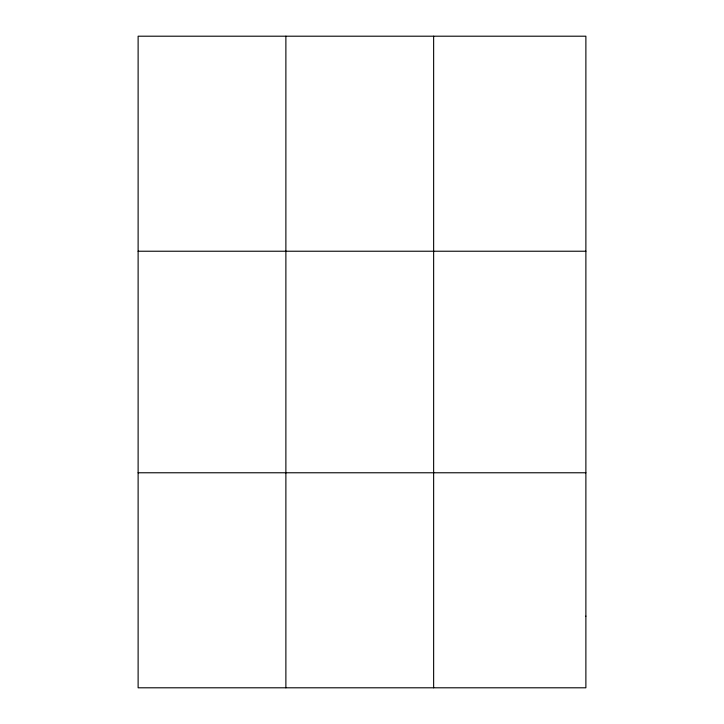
<?xml version="1.0" encoding="UTF-8"?>
<svg xmlns="http://www.w3.org/2000/svg" width="724" height="724" viewBox="0 0 724 724"><rect width="100%" height="100%" fill="white"/><g stroke="black" fill="none" stroke-linecap="round" stroke-linejoin="round"><path stroke-width="1.09" d="M285.88 687.8L285.88 36.2M433.64 687.8L433.64 36.2M138.121 251.228L585.879 251.228M138.121 472.772L585.879 472.772M585.879 616.124L585.879 687.8L138.121 687.8L138.121 36.2L585.879 36.2L585.879 616.124"/></g></svg>
